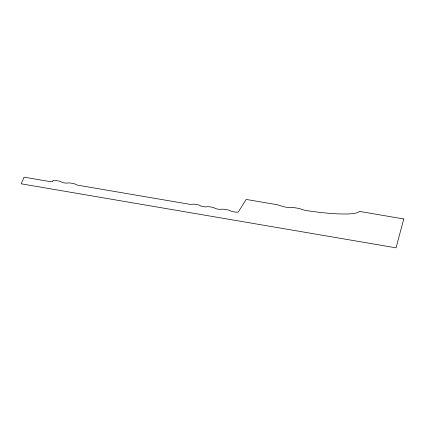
<?xml version="1.0" encoding="UTF-8"?>
<svg xmlns="http://www.w3.org/2000/svg" width="425" height="425" viewBox="0 0 425 425"><rect width="100%" height="100%" fill="white"/><g stroke="black" fill="none" stroke-linecap="round" stroke-linejoin="round"><path stroke-width="0.64" d="M403.75 218.96L396.063 247.839L21.25 183.823L24.055 177.161L49.327 181.475A3.108 0.452 9.4 0 0 52.567 181.571L52.971 180.609A4.33 0.632 9.4 0 1 57.237 180.747A4.33 0.632 9.4 0 1 61.444 181.99A3.108 0.452 9.4 0 0 64.318 182.888A3.108 0.452 9.4 0 0 67.522 183.032A4.367 0.637 9.4 0 1 71.947 183.265A4.367 0.637 9.4 0 1 75.953 184.471A3.108 0.452 9.4 0 0 78.832 185.364L188.769 204.143A3.108 0.452 9.4 0 0 191.941 204.298A4.367 0.637 9.4 0 1 195.755 204.42A4.367 0.637 9.4 0 1 200.095 205.509A3.496 0.51 9.4 0 0 203.304 206.624A3.496 0.51 9.4 0 0 206.954 206.683A4.367 0.637 9.4 0 1 210.938 207.007A4.367 0.637 9.4 0 1 214.641 207.995A3.496 0.51 9.4 0 0 217.844 209.111A3.496 0.51 9.4 0 0 221.505 209.169A5.275 0.77 9.4 0 1 226.743 209.722A5.275 0.77 9.4 0 1 230.743 210.954A3.953 0.579 9.4 0 0 235.089 212.043A3.953 0.579 9.4 0 0 238.324 211.985L246.144 199.426L277.674 204.802L281.77 206.157A5.828 0.85 9.4 0 0 288.208 207.49A5.828 0.85 9.4 0 0 292.076 207.294L299.11 208.462L303.673 209.971A3.108 0.452 9.4 0 0 306.149 210.529A57.518 8.404 9.4 0 0 359.284 211.368L403.75 218.96"/></g></svg>
